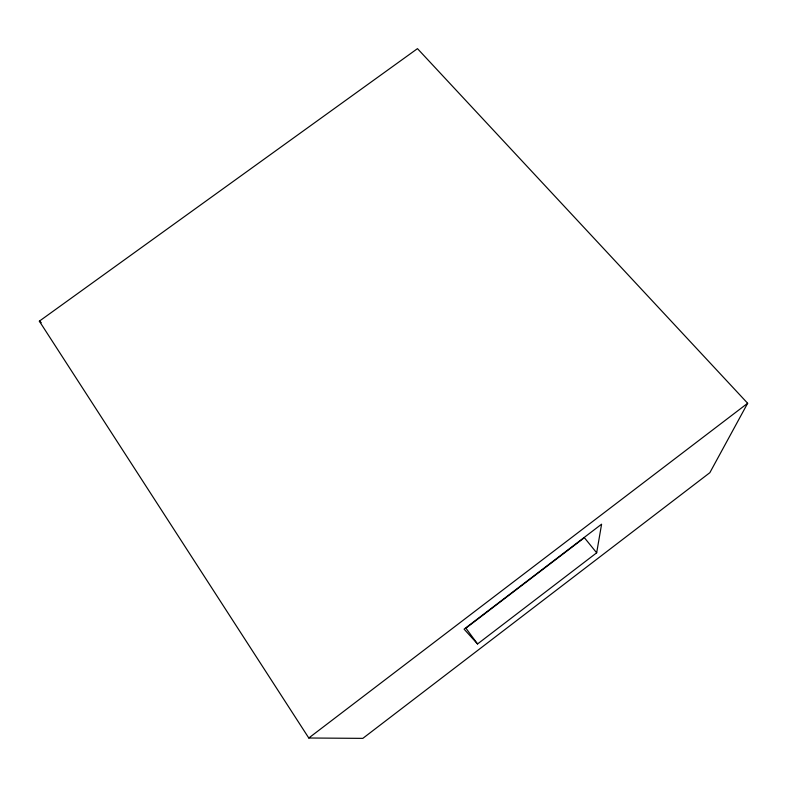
<?xml version="1.0" encoding="UTF-8"?>
<svg xmlns="http://www.w3.org/2000/svg" width="787" height="787" viewBox="0 0 787 787"><rect width="100%" height="100%" fill="white"/><g stroke="black" fill="none" stroke-linecap="round" stroke-linejoin="round"><path stroke-width="1.18" d="M596.664 552.818L601.602 524.172L464.094 629.147L477.542 643.963L596.664 552.818L584.387 537.708L465.904 628.164L477.542 643.963M747.65 403.269L709.854 472.682L362.827 738.363L308.789 738.009L39.35 321.165L417.474 48.637L747.65 403.269L308.789 738.009M39.35 321.165L41.268 322.69"/></g></svg>
